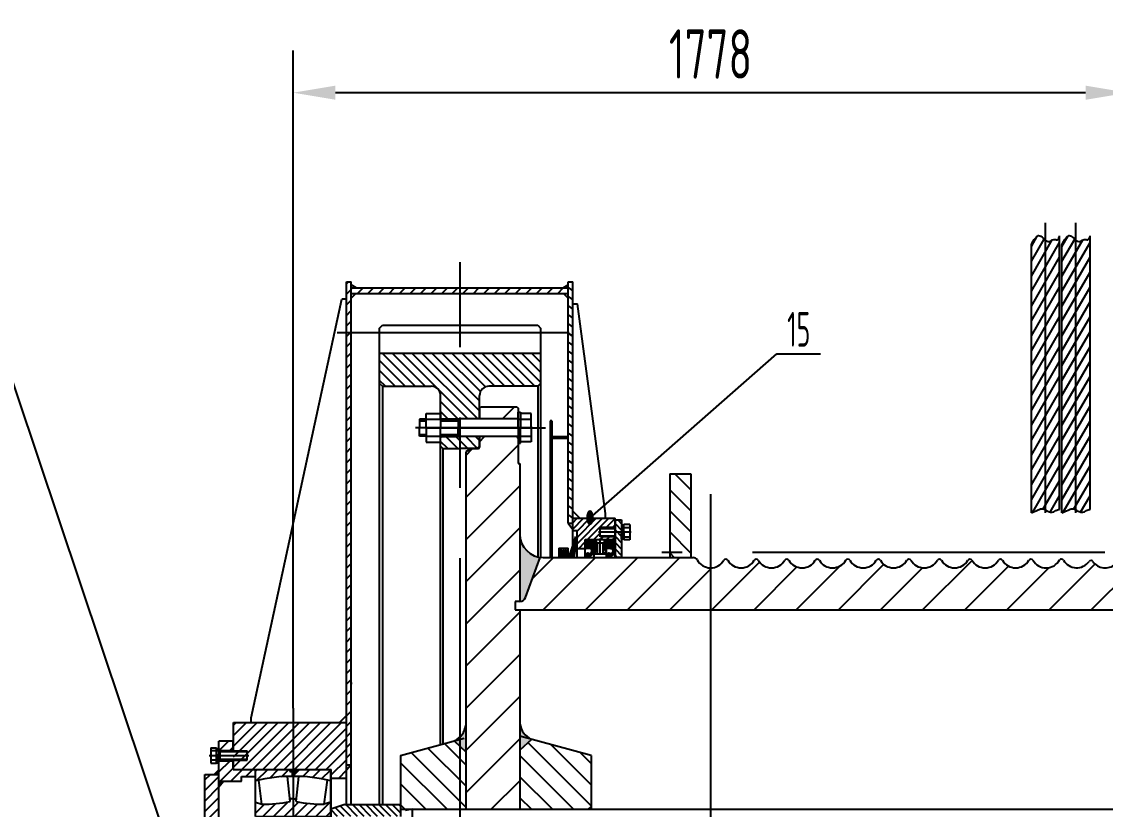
# Model space of a CAD drawing. Header units: millimetres. Extents: x 0 to 12600, y -338 to 8910.
# Drawn here: x 1461 to 3769, y 5500 to 7178 of the extents above; entities that cross this region are included whole.
import ezdxf
from ezdxf.enums import TextEntityAlignment as Align

# ---------------------------------------------------------------- set-up
doc = ezdxf.new("R2010")
doc.units = ezdxf.units.MM
doc.header["$LTSCALE"] = 300
for name, pattern in [('F', [0.75, 0.5, -0.25]), ('G', [2, 1.25, -0.25, 0.25, -0.25]), ('K', [2.5, 1.25, -0.25, 0.25, -0.25, 0.25, -0.25])]:
    doc.linetypes.add(name, pattern=pattern)
for name, color, linetype in [('01', 7, 'Continuous'), ('02', 1, 'Continuous'), ('04', 2, 'F'), ('05', 142, 'G'), ('07', 6, 'K'), ('08', 1, 'Continuous'), ('11', 3, 'Continuous')]:
    doc.layers.add(name, color=color, linetype=linetype)
doc.styles.get("Standard").update_dxf_attribs({"font": 'isocp', "width": 0.707, "bigfont": 'intecad.shx'})
doc.dimstyles.new('INTE', dxfattribs={"dimscale": 30, "dimtxt": 3.5, "dimasz": 3, "dimexe": 3, "dimexo": 0, "dimgap": 1, "dimtad": 1, "dimdec": 1, "dimdsep": 46, "dimtxsty": 'Standard', "dimcen": 0, "dimclrd": 1, "dimclre": 1, "dimclrt": 3, "dimaunit": 1, "dimadec": 0, "dimazin": 0, "dimtfac": 1, "dimtdec": 1, "dimtmove": 0, "dimatfit": 0, "dimfxl": 1, "dimarcsym": 0})

# ---------------------------------------------------------------- blocks, each defined once
blk = doc.blocks.new('*D124')
at = {"layer": '08', "color": 1, "lineweight": -2, "ltscale": 2}
for p, q in [((2039.3, 5715.4), (2039.3, 7116.7)), ((3817.3, 6268.6), (3817.3, 7116.7)), ((3727.3, 7026.7), (2129.3, 7026.7))]:
    blk.add_line(p, q, dxfattribs=at)
at = {"layer": '08', "color": 1, "ltscale": 2}
for points in [[(2129.3, 7041.7), (2129.3, 7011.7), (2039.3, 7026.7)], [(3727.3, 7041.7), (3727.3, 7011.7), (3817.3, 7026.7)]]:
    blk.add_solid(points, dxfattribs=at)
at = {"layer": 'Defpoints', "color": 0, "ltscale": 2}
for p in [(2039.3, 7026.7), (3817.3, 6268.6), (2039.3, 5715.4)]:
    blk.add_point(p, dxfattribs=at)
at = {"layer": '08', "color": 3, "ltscale": 2, "insert": (2928.3, 7109.2), "char_height": 105, "attachment_point": 5}
blk.add_mtext('1778', dxfattribs=at)
blk = doc.blocks.new('*U39')
at = {"layer": '01'}
for p, q in [((-31, 0), (-31, 30.4)), ((-31, 30.4), (0, 30.4)), ((0, 30.4), (0, 0)), ((-31, 18), (0, 18)), ((0, -30.4), (0, 0)), ((-31, 0), (-31, -30.4)), ((-31, -18), (0, -18)), ((-31, -30.4), (0, -30.4))]:
    blk.add_line(p, q, dxfattribs=at)
at = {"layer": '05'}
blk.add_line((-32.1, 0), (1.1, 0), dxfattribs=at)
blk = doc.blocks.new('e')
at = {"layer": '02', "linetype": 'Continuous'}
h = blk.add_hatch(dxfattribs=at)
h.set_pattern_fill('LINE', color=1, scale=5, angle=45, style=0)
h.set_pattern_definition([(45, (-10498.824, 8951.033), (-11.22532, 11.22532), [])])
h.paths.add_polyline_path([(-1.8, 235.4), (-1.8, 243.2), (-1.8, 245.5), (-7.3, 245.5), (-7.3, 250), (-80, 250), (-80, 225.6, -0.059237)])
h.paths.add_polyline_path([(80, 225.6), (80, 250), (7.3, 250), (7.3, 245.5), (1.8, 245.5), (1.8, 243.2), (1.8, 235.4, -0.059237)])
h.paths.add_polyline_path([(80, 150), (80, 180), (66.4, 175.7, -0.045229), (6.4, 181.4), (7.1, 187.5), (0, 187.5), (0, 150)])
h.paths.add_polyline_path([(-66.4, 175.7), (-80, 180), (-80, 150), (0, 150), (0, 187.5), (-7.1, 187.5), (-6.4, 181.4, -0.045229)])
at = {"layer": '01'}
for p, q in [((-80, 150), (-80, 250)), ((-80, 250), (80, 250)), ((-6.4, 181.4), (-12.4, 235.1)), ((-7.3, 250), (-7.3, 245.5)), ((-7.3, 245.5), (-1.8, 245.5)), ((-1.8, 245.5), (-1.8, 243.2)), ((-1.8, 243.2), (-1.8, 235.4)), ((7.3, 245.5), (1.8, 245.5)), ((1.8, 245.5), (1.8, 243.2)), ((1.8, 243.2), (1.8, 235.4)), ((6.4, 181.4), (12.4, 235.1)), ((7.3, 250), (7.3, 245.5)), ((80, 150), (80, 250)), ((-66.4, 175.7), (-73.3, 227.2)), ((66.4, 175.7), (73.3, 227.2)), ((0, 187.5), (-7.1, 187.5)), ((0, 187.5), (7.1, 187.5)), ((-80, 180), (-66.4, 175.7)), ((80, 180), (66.4, 175.7)), ((-80, 150), (80, 150))]:
    blk.add_line(p, q, dxfattribs=at)
for centre, start, end in [((0, -98.5), 90, 103.8651), ((0, -98.5), 76.1349, 90), ((-67.7, 509.5), 270.2241, 280.5827), ((67.7, 509.5), 259.4173, 269.7759)]:
    blk.add_arc(centre, 333.8, start, end, dxfattribs=at)
blk = doc.blocks.new('*U40')
at = {"layer": '01'}
for p, q in [((-15.1, 5), (-15.1, 0)), ((0, 5), (-15.1, 5)), ((-15.1, 0), (0, 0)), ((0, 0), (-2.9, 5)), ((0, 5), (2.9, 0)), ((0, 5), (15.1, 5)), ((15.1, 0), (0, 0)), ((15.1, 5), (15.1, 0))]:
    blk.add_line(p, q, dxfattribs=at)
at = {"layer": '05'}
blk.add_line((0, 7.1), (0, -2.1), dxfattribs=at)
blk = doc.blocks.new('*U34')
at = {"layer": '01'}
for p, q in [((-15.1, 5), (-15.1, 0)), ((0, 5), (-15.1, 5)), ((-15.1, 0), (0, 0)), ((0, 0), (-2.9, 5)), ((0, 5), (2.9, 0)), ((0, 5), (15.1, 5)), ((15.1, 0), (0, 0)), ((15.1, 5), (15.1, 0))]:
    blk.add_line(p, q, dxfattribs=at)
at = {"layer": '05'}
blk.add_line((0, 7.1), (0, -2.1), dxfattribs=at)

msp = doc.modelspace()

# ---------------------------------------------------------------- hatches: boundary and pattern name
at = {"layer": '01', "ltscale": 2}
for points in [[(2522.11, 5942.75, 0.3152988), (2534.32, 5951.3), (2565.47, 6036.89, -0.3757622), (2522.11, 6086.45)], [(1881.31, 5583.83), (1871.31, 5574.45), (1881.31, 5574.45)], [(1891.21, 5559.95), (1881.31, 5559.95), (1881.31, 5547.66)]]:
    msp.add_hatch(color=256, dxfattribs=at).paths.add_polyline_path(points)
h = msp.add_hatch(color=256, dxfattribs=at)
h.paths.add_polyline_path([(2382.51, 5645.66), (2407.11, 5652.25), (2407.11, 5622.57)])
h.paths.add_polyline_path([(2407.11, 5678.96), (2407.11, 5652.25), (2382.51, 5645.66, 0.2509176)])
h = msp.add_hatch(color=256, dxfattribs=at)
h.paths.add_polyline_path([(2546.7, 5649.04), (2522.11, 5625.94), (2522.11, 5655.63)])
h.paths.add_polyline_path([(2546.7, 5649.04), (2522.11, 5655.63), (2522.11, 5682.33, 0.2509176)])
at = {"layer": '02', "ltscale": 2}
h = msp.add_hatch(dxfattribs=at)
h.set_pattern_fill('LINE', color=256, scale=5, angle=60, style=0)
h.set_pattern_definition([(60, (-12654.366, -963.859), (-13.748153, 7.9375), [])])
edge = h.paths.add_edge_path()
edge.add_spline(control_points=[(3611.67, 6131.67), (3616.15, 6133.52), (3622.7, 6136.24), (3630.73, 6140.22), (3637.04, 6140.69), (3640.13, 6138.87), (3641.67, 6137.86)], knot_values=[0, 0, 0, 0, 14.5226183, 21.2681954, 26.9093875, 32.3281652, 32.3281652, 32.3281652, 32.3281652], degree=3, periodic=0)
edge.add_line((3641.67, 6137.86), (3641.67, 6712.76))
edge.add_spline(control_points=[(3641.67, 6712.76), (3637.55, 6716.12), (3625.8, 6729.84), (3617.25, 6713.41), (3611.67, 6702.7)], knot_values=[0, 0, 0, 0, 14.1138874, 40.5830585, 40.5830585, 40.5830585, 40.5830585], degree=3, periodic=0)
edge.add_line((3611.67, 6702.7), (3611.67, 6131.67))
edge = h.paths.add_edge_path()
edge.add_spline(control_points=[(3641.67, 6137.86), (3642.63, 6137.24), (3648.02, 6133.55), (3657.34, 6130.99), (3664.56, 6137.71), (3668.92, 6138.56), (3671.67, 6139.1)], knot_values=[32.3281652, 32.3281652, 32.3281652, 32.3281652, 35.6897345, 51.0735205, 55.8792539, 64.104425, 64.104425, 64.104425, 64.104425], degree=3, periodic=0)
edge.add_line((3671.67, 6139.1), (3671.67, 6722.02))
edge.add_spline(control_points=[(3671.67, 6722.02), (3670.74, 6718.14), (3669.04, 6711.01), (3658.04, 6716.32), (3650.43, 6707.04), (3644.55, 6710.41), (3641.67, 6712.76)], knot_values=[40.5830585, 40.5830585, 40.5830585, 40.5830585, 50.1486533, 58.1716885, 68.3421403, 78.2139977, 78.2139977, 78.2139977, 78.2139977], degree=3, periodic=0)
edge.add_line((3641.67, 6712.76), (3641.67, 6137.86))
h = msp.add_hatch(dxfattribs=at)
h.set_pattern_fill('LINE', color=256, scale=5, angle=60, style=0)
h.set_pattern_definition([(60, (-12589.366, -963.859), (-13.748153, 7.9375), [])])
edge = h.paths.add_edge_path()
edge.add_spline(control_points=[(3676.67, 6131.67), (3681.15, 6133.52), (3687.7, 6136.24), (3695.73, 6140.22), (3702.04, 6140.69), (3705.13, 6138.87), (3706.67, 6137.86)], knot_values=[0, 0, 0, 0, 14.5226183, 21.2681954, 26.9093875, 32.3281652, 32.3281652, 32.3281652, 32.3281652], degree=3, periodic=0)
edge.add_line((3706.67, 6137.86), (3706.67, 6712.76))
edge.add_spline(control_points=[(3706.67, 6712.76), (3702.55, 6716.12), (3690.8, 6729.84), (3682.25, 6713.41), (3676.67, 6702.7)], knot_values=[0, 0, 0, 0, 14.1138874, 40.5830585, 40.5830585, 40.5830585, 40.5830585], degree=3, periodic=0)
edge.add_line((3676.67, 6702.7), (3676.67, 6131.67))
edge = h.paths.add_edge_path()
edge.add_spline(control_points=[(3706.67, 6137.86), (3707.63, 6137.24), (3713.02, 6133.55), (3722.34, 6130.99), (3729.56, 6137.71), (3733.92, 6138.56), (3736.67, 6139.1)], knot_values=[32.3281652, 32.3281652, 32.3281652, 32.3281652, 35.6897345, 51.0735205, 55.8792539, 64.104425, 64.104425, 64.104425, 64.104425], degree=3, periodic=0)
edge.add_line((3736.67, 6139.1), (3736.67, 6722.02))
edge.add_spline(control_points=[(3736.67, 6722.02), (3735.74, 6718.14), (3734.04, 6711.01), (3723.04, 6716.32), (3715.43, 6707.04), (3709.55, 6710.41), (3706.67, 6712.76)], knot_values=[40.5830585, 40.5830585, 40.5830585, 40.5830585, 50.1486533, 58.1716885, 68.3421403, 78.2139977, 78.2139977, 78.2139977, 78.2139977], degree=3, periodic=0)
edge.add_line((3706.67, 6712.76), (3706.67, 6137.86))
h = msp.add_hatch(dxfattribs=at)
h.set_pattern_fill('ANSI31', color=256, scale=5, style=0)
h.set_pattern_definition([(45, (36266.612, 3667.427), (-11.22532, 11.22532), [])])
h.paths.add_polyline_path([(2152.91, 5594.95), (2162.91, 5594.95), (2162.91, 6623.95), (2152.91, 6623.95)])
at = {"layer": '02', "linetype": 'Continuous', "ltscale": 2}
h = msp.add_hatch(dxfattribs=at)
h.set_pattern_fill('LINE', color=1, scale=5, angle=45, style=0)
h.paths.add_polyline_path([(2624.91, 6598.95), (2624.91, 6610.95), (2394.91, 6610.95), (2394.91, 6598.95)])
h.paths.add_polyline_path([(2162.91, 6610.95), (2162.91, 6598.95), (2394.91, 6598.95), (2394.91, 6610.95)])
h = msp.add_hatch(dxfattribs=at)
h.set_pattern_fill('LINE', color=1, scale=5, angle=145, style=0)
h.paths.add_polyline_path([(2624.91, 6109.95), (2634.91, 6109.95), (2634.91, 6623.95), (2624.91, 6623.95)])
h = msp.add_hatch(dxfattribs=at)
h.set_pattern_fill('_USER', color=1, scale=15, angle=135, style=0, pattern_type=0)
h.set_pattern_definition([(135, (-4194.145, 15758.685), (-10.606602, -10.606602), [])])
h.paths.add_polyline_path([(2394.91, 6472.03), (2223.41, 6472.03), (2223.41, 6407.43), (2229.41, 6401.43), (2333.41, 6401.43, -0.4142136), (2353.41, 6381.43), (2353.41, 6333.43), (2354.91, 6331.93), (2394.91, 6331.93)])
h.paths.add_polyline_path([(2456.41, 6401.43), (2560.41, 6401.43), (2566.41, 6407.43), (2566.41, 6472.03), (2394.91, 6472.03), (2394.91, 6331.93), (2434.91, 6331.93), (2436.41, 6333.43), (2436.41, 6381.43, -0.4142136)])
h.paths.add_polyline_path([(2431.41, 6268.43), (2436.41, 6273.43), (2436.41, 6292.43), (2434.91, 6293.93), (2394.91, 6293.93), (2394.91, 6268.43)])
h.paths.add_polyline_path([(2394.91, 6268.43), (2394.91, 6293.93), (2354.91, 6293.93), (2353.41, 6292.43), (2353.41, 6279.95), (2353.41, 6273.43), (2358.41, 6268.43)])
h = msp.add_hatch(dxfattribs=at)
h.set_pattern_fill('LINE', color=1, scale=20, angle=45, style=0)
h.set_pattern_definition([(45, (-4118.145, 3590.12), (-44.9013, 44.9013), [])])
h.paths.add_polyline_path([(2522.11, 6236.95), (2518.61, 6236.95), (2518.61, 6290.95), (2515.61, 6293.95), (2436.41, 6293.95), (2436.41, 6271.4, -0.4142136), (2433.41, 6268.4), (2418.36, 6268.4), (2407.11, 6261.9), (2407.11, 5499.95), (2522.11, 5499.95), (2522.11, 5924.95), (2512.11, 5924.95), (2512.11, 5942.75), (2522.11, 5942.75)])
h.paths.add_polyline_path([(2515.61, 6331.95), (2518.61, 6334.95), (2518.61, 6354.45), (2515.61, 6357.45), (2439.41, 6357.45), (2436.41, 6354.45), (2436.41, 6331.95)])
h = msp.add_hatch(dxfattribs=at)
h.set_pattern_fill('LINE', color=1, scale=20, angle=45, style=0)
h.set_pattern_definition([(45, (-4118.145, 3590.12), (-44.9013, 44.9013), [])])
h.paths.add_polyline_path([(2522.11, 6236.95), (2518.61, 6236.95), (2518.61, 6290.95), (2515.61, 6293.95), (2436.41, 6293.95), (2436.41, 6271.4, -0.4142136), (2433.41, 6268.4), (2418.36, 6268.4), (2407.11, 6261.9), (2407.11, 5499.95), (2522.11, 5499.95), (2522.11, 5924.95), (2512.11, 5924.95), (2512.11, 5942.75), (2522.11, 5942.75)])
h.paths.add_polyline_path([(2515.61, 6331.95), (2518.61, 6334.95), (2518.61, 6354.45), (2515.61, 6357.45), (2439.41, 6357.45), (2436.41, 6354.45), (2436.41, 6331.95)])
h = msp.add_hatch(dxfattribs=at)
h.set_pattern_fill('LINE', color=1, scale=3, angle=45, style=0)
h.paths.add_polyline_path([(2624.91, 6289.95), (2624.91, 6293.45), (2590.41, 6293.45), (2590.41, 6327.95), (2586.91, 6327.95), (2586.91, 6289.95)])
h = msp.add_hatch(dxfattribs=at)
h.set_pattern_fill('LINE', color=1, scale=10, angle=135, style=0)
h.set_pattern_definition([(135, (-577.91, 3942.502), (-22.45064, -22.45064), [])])
h.paths.add_polyline_path([(2841.41, 6036.45), (2886.41, 6036.45), (2886.41, 6214.95), (2841.41, 6214.95)])
h = msp.add_hatch(dxfattribs=at)
h.set_pattern_fill('LINE', color=1, scale=3, angle=45, style=0)
h.paths.add_polyline_path([(2634.91, 6119.95), (2634.91, 6093.75), (2644.41, 6093.75), (2644.41, 6055.7), (2661.61, 6055.7), (2661.61, 6074.6), (2725.11, 6074.6), (2725.11, 6080.45), (2693.61, 6080.45), (2693.61, 6100.45), (2725.11, 6100.45), (2725.11, 6119.95)])
at = {"layer": '02', "ltscale": 2}
h = msp.add_hatch(color=256, dxfattribs=at)
h.paths.add_polyline_path([(2725.61, 6116.41), (2725.11, 6116.41), (2725.11, 6090.45), (2725.61, 6090.45)])
h.paths.add_polyline_path([(2725.61, 6090.45), (2725.11, 6090.45), (2725.11, 6074.6), (2725.61, 6074.6)])
h = msp.add_hatch(dxfattribs=at)
h.set_pattern_fill('LINE', color=256, scale=3, angle=135, style=0)
h.set_pattern_definition([(135, (-577.909, 3942.502), (-6.735192, -6.735192), [])])
h.paths.add_polyline_path([(2738.61, 6090.45), (2725.61, 6090.45), (2725.61, 6074.6), (2725.61, 6036.45), (2738.61, 6036.45)])
h.paths.add_polyline_path([(2738.61, 6116.41), (2725.61, 6116.41), (2725.61, 6090.45), (2738.61, 6090.45)])
at = {"layer": '02', "linetype": 'Continuous', "ltscale": 2}
h = msp.add_hatch(dxfattribs=at)
h.set_pattern_fill('LINE', color=1, angle=45, style=0)
h.set_pattern_definition([(45, (-4194.1447, 15758.6854), (-2.245064, 2.245064), [])])
h.paths.add_polyline_path([(2624.91, 6056.45), (2621.5, 6056.45), (2621.5, 6054.37), (2609.39, 6054.37), (2609.39, 6056.45), (2604.91, 6056.45), (2604.91, 6036.45), (2634.91, 6036.45), (2634.91, 6061.32), (2629.04, 6044.6), (2624.91, 6044.6)])
h.paths.add_polyline_path([(2644.41, 6078.98), (2641.76, 6080.88), (2634.91, 6061.32), (2634.91, 6036.45), (2636.86, 6036.45)])
h = msp.add_hatch(dxfattribs=at)
h.set_pattern_fill('NET3', color=1, scale=2, angle=90, style=0)
h.set_pattern_definition([(90, (-8956.3756, -3827.802), (-6.35, 4e-16), []), (150, (-8956.3756, -3827.802), (-3.175, -5.4992613), []), (210, (-8956.3756, -3827.802), (3.175, -5.4992613), [])])
h.paths.add_polyline_path([(2672.38, 6045.84), (2669.33, 6044.89, -0.0488021), (2669.37, 6044.44, -0.813615), (2664.96, 6043.53), (2663.07, 6042.94), (2664.97, 6036.63), (2668.08, 6036.63), (2680.61, 6045.96), (2680.61, 6074.6), (2661.61, 6074.6), (2661.61, 6055.61), (2670.89, 6055.61, -0.8592006)])
h.paths.add_polyline_path([(2706.61, 6055.61), (2715.89, 6055.61, -0.8592006), (2717.38, 6045.84), (2714.33, 6044.89, -0.0488021), (2714.37, 6044.44, -0.813615), (2709.96, 6043.53), (2708.07, 6042.94), (2709.97, 6036.63), (2713.08, 6036.63), (2725.61, 6045.96), (2725.61, 6074.6), (2706.61, 6074.6)])
h = msp.add_hatch(dxfattribs=at)
h.set_pattern_fill('ANSI31', color=1, angle=90, style=0)
h.set_pattern_definition([(135, (-8956.3756, -3827.8017), (-2.245064, -2.245064), [])])
h.paths.add_polyline_path([(2687.56, 6067.92), (2686.81, 6067.92, -0.4142136), (2684.81, 6069.92), (2684.81, 6074.6), (2680.61, 6074.6), (2680.61, 6044.6), (2684.81, 6044.6), (2684.81, 6048.71, -0.4142136), (2686.81, 6050.71), (2687.56, 6050.71)])
h.paths.add_polyline_path([(2706.61, 6074.6), (2702.4, 6074.6), (2702.4, 6069.92, -0.4142136), (2700.4, 6067.92), (2699.65, 6067.92), (2699.65, 6050.71), (2700.4, 6050.71, -0.4142136), (2702.4, 6048.71), (2702.4, 6044.6), (2706.61, 6044.6)])
h = msp.add_hatch(dxfattribs=at)
h.set_pattern_fill('LINE', color=1, scale=20, angle=45, style=0)
h.set_pattern_definition([(45, (-577.91, 3942.5), (-44.9013, 44.9013), [])])
h.paths.add_polyline_path([(3742.82, 6027.99, 0.5128634), (3734.7, 6027.99, -0.5445769), (3680.17, 6030.69, 0.6242547), (3671.11, 6030.12, -0.570851), (3615.14, 6030.74, 0.5782066), (3606.47, 6030.74, -0.5782066), (3550.14, 6030.74, 0.5782066), (3541.47, 6030.74, -0.5782066), (3485.14, 6030.74, 0.5782066), (3476.47, 6030.74, -0.5782066), (3420.14, 6030.74, 0.5782066), (3411.47, 6030.74, -0.5782066), (3355.14, 6030.74, 0.5782066), (3346.47, 6030.74, -0.5782066), (3290.14, 6030.74, 0.5782066), (3281.47, 6030.74, -0.5782066), (3225.14, 6030.74, 0.5782066), (3216.47, 6030.74, -0.5782066), (3160.14, 6030.74, 0.5782066), (3151.47, 6030.74, -0.5782066), (3095.14, 6030.74, 0.5782066), (3086.47, 6030.74, -0.5782066), (3030.14, 6030.74, 0.5782066), (3021.47, 6030.74, -0.5782066), (2965.14, 6030.74, 0.5782066), (2956.47, 6030.74, -0.584554), (2899.84, 6031.27, 0.2733853), (2891.08, 6036.45), (2565.31, 6036.45), (2534.32, 5951.3, -0.3152988), (2522.11, 5942.75), (2512.11, 5942.75), (2512.11, 5924.95), (4631.41, 5924.95), (4631.41, 5932.45), (4807.91, 5932.45), (4807.91, 6036.45), (4743.54, 6036.45, 0.2733853), (4734.78, 6031.27, -0.584554), (4678.14, 6030.74, 0.5782066), (4669.47, 6030.74, -0.5782066), (4613.14, 6030.74, 0.5782066), (4604.47, 6030.74, -0.5782066), (4548.14, 6030.74, 0.5782066), (4539.47, 6030.74, -0.5782066), (4483.14, 6030.74, 0.5782066), (4474.47, 6030.74, -0.5782066), (4418.14, 6030.74, 0.5782066), (4409.47, 6030.74, -0.5782066), (4353.14, 6030.74, 0.5782066), (4344.47, 6030.74, -0.5782066), (4288.14, 6030.74, 0.5782066), (4279.47, 6030.74, -0.5782066), (4223.14, 6030.74, 0.5782066), (4214.47, 6030.74, -0.5782066), (4158.14, 6030.74, 0.5782066), (4149.47, 6030.74, -0.5782066), (4093.14, 6030.74, 0.5782066), (4084.47, 6030.74, -0.5782066), (4028.14, 6030.74, 0.5782066), (4019.47, 6030.74, -0.570851), (3963.51, 6030.12, 0.6242547), (3954.45, 6030.69, -0.5445769), (3899.91, 6027.99, 0.5128634), (3891.79, 6027.99, -0.435777), (3844.56, 6022.01, 0.3628105), (3838.15, 6022.01, -0.1757989), (3817.31, 6014.45, -0.1757989), (3796.47, 6022.01, 0.3628105), (3790.05, 6022.01, -0.435777)])
h = msp.add_hatch(dxfattribs=at)
h.set_pattern_fill('ANSI31', color=1, scale=5, style=0)
h.set_pattern_definition([(45, (35911.119, 3667.427), (-11.22532, 11.22532), [])])
h.paths.add_polyline_path([(2120.31, 5584.95), (2120.31, 5566.7), (2152.91, 5566.7), (2152.91, 5684.95), (1937.91, 5684.95), (1937.91, 5584.95)])
h.paths.add_polyline_path([(1937.91, 5684.95), (1912.31, 5684.95), (1912.31, 5584.95), (1937.91, 5584.95)])
h = msp.add_hatch(dxfattribs=at)
h.set_pattern_fill('LINE', color=1, scale=5, angle=45, style=0)
h.set_pattern_definition([(45, (-4194.145, 15758.685), (-11.22532, 11.22532), [])])
h.paths.add_polyline_path([(1881.31, 5559.95), (1912.31, 5559.95), (1912.31, 5584.95), (1911.31, 5584.95), (1911.31, 5603.45), (1881.31, 5603.45), (1881.31, 5599.35)])
h.paths.add_polyline_path([(1912.31, 5584.95), (1912.31, 5559.95), (1929.31, 5559.95), (1929.31, 5569.95), (1959.31, 5569.95), (1959.31, 5584.95)])
h.paths.add_polyline_path([(1881.31, 5644.95), (1881.31, 5625.45), (1911.31, 5625.45), (1911.31, 5644.95)])
at = {"layer": '02', "ltscale": 2}
h = msp.add_hatch(dxfattribs=at)
h.set_pattern_fill('LINE', color=256, scale=10, angle=135, style=0)
h.set_pattern_definition([(135, (551.24, 1523.514), (-22.45064, -22.45064), [])])
h.paths.add_polyline_path([(2394.91, 5634.02), (2382.51, 5645.66), (2267.91, 5614.95), (2267.91, 5499.95), (2394.91, 5499.95)])
h.paths.add_polyline_path([(2407.11, 5622.57), (2394.91, 5634.02), (2394.91, 5499.95), (2407.11, 5499.95)])
h.paths.add_polyline_path([(2673.91, 5614.95), (2546.7, 5649.04), (2522.11, 5625.94), (2522.11, 5499.95), (2667.91, 5499.95), (2673.91, 5505.95)])
h = msp.add_hatch(dxfattribs=at)
h.set_pattern_fill('LINE', color=256, scale=5, angle=45, style=0)
h.set_pattern_definition([(45, (551.24, 1523.514), (-11.22532, 11.22532), [])])
h.paths.add_polyline_path([(1881.31, 5295.95), (1869.67, 5295.95), (1868.31, 5293.95), (1866.31, 5293.95), (1866.31, 5293.45), (1851.31, 5293.45), (1851.31, 5210.45), (1866.31, 5210.45), (1866.31, 5209.95), (1868.31, 5209.95), (1869.67, 5207.95), (1881.31, 5207.95)])
h.paths.add_polyline_path([(1881.31, 5461.95), (1869.67, 5461.95), (1868.31, 5459.95), (1866.31, 5459.95), (1866.31, 5459.45), (1851.31, 5459.45), (1851.31, 5376.45), (1866.31, 5376.45), (1866.31, 5375.95), (1868.31, 5375.95), (1869.67, 5373.95), (1881.31, 5373.95)])
h.paths.add_polyline_path([(1881.31, 5574.45), (1851.31, 5574.45), (1851.31, 5464.45), (1866.31, 5464.45), (1866.31, 5463.95), (1868.31, 5463.95), (1869.67, 5461.95), (1881.31, 5461.95)])
h.paths.add_polyline_path([(1881.31, 5373.95), (1869.67, 5373.95), (1868.31, 5371.95), (1866.31, 5371.95), (1866.31, 5371.45), (1851.31, 5371.45), (1851.31, 5362.45), (1873.31, 5362.45), (1873.31, 5349.95), (1881.31, 5349.95)])
h.paths.add_polyline_path([(1881.31, 5319.95), (1873.31, 5319.95), (1873.31, 5307.45), (1851.31, 5307.45), (1851.31, 5298.45), (1866.31, 5298.45), (1866.31, 5297.95), (1868.31, 5297.95), (1869.67, 5295.95), (1881.31, 5295.95)])
h.paths.add_polyline_path([(1881.31, 5207.95), (1869.67, 5207.95), (1868.31, 5205.95), (1866.31, 5205.95), (1866.31, 5205.45), (1851.31, 5205.45), (1851.31, 5146.57), (1864.31, 5143.02), (1864.31, 5141.95), (1881.31, 5141.95)])
h.paths.add_polyline_path([(1881.31, 5127.95), (1864.31, 5127.95), (1864.31, 5126.89), (1851.31, 5123.33), (1851.31, 5095.45), (1881.31, 5095.45)])
at = {"layer": '02', "linetype": 'Continuous', "ltscale": 2}
h = msp.add_hatch(dxfattribs=at)
h.set_pattern_fill('_USER', color=1, scale=10, angle=135, style=0, pattern_type=0)
h.set_pattern_definition([(135, (-4194.145, 15758.685), (-7.071068, -7.071068), [])])
h.paths.add_polyline_path([(2152.91, 5509.95), (2149.31, 5509.95), (2120.31, 5500.28), (2120.31, 5484.95), (2152.91, 5484.95)])
h.paths.add_polyline_path([(2152.91, 5484.95), (2162.91, 5484.95), (2162.91, 5509.95), (2152.91, 5509.95)])
h.paths.add_polyline_path([(2162.91, 5509.95), (2162.91, 5484.95), (2267.91, 5484.95), (2267.91, 5509.95)])

# ---------------------------------------------------------------- linework, layer by layer
at = {"layer": '01', "color": 7, "linetype": 'Continuous', "ltscale": 2}
for p, q in [((3671.67, 6139.1), (3671.67, 6722.02)), ((3736.67, 6139.1), (3736.67, 6722.02)), ((3611.67, 6131.67), (3611.67, 6702.7)), ((3676.67, 6131.67), (3676.67, 6702.7)), ((2152.91, 6623.95), (2162.91, 6623.95)), ((2624.91, 6623.95), (2634.91, 6623.95)), ((2634.91, 6061.32), (2634.91, 6623.95)), ((1949.91, 5694.95), (2142.91, 6586.95)), ((2152.91, 6586.95), (2142.91, 6586.95)), ((2634.91, 6576.95), (2644.91, 6576.95)), ((2704.91, 6129.95), (2644.91, 6576.95)), ((2223.41, 6472.03), (2566.41, 6472.03)), ((2223.41, 6407.43), (2229.41, 6401.43)), ((2229.41, 6401.43), (2333.41, 6401.43)), ((2560.41, 6401.43), (2456.41, 6401.43)), ((2566.41, 6407.43), (2560.41, 6401.43)), ((2436.41, 6354.45), (2439.41, 6357.45)), ((2436.41, 6354.45), (2439.41, 6357.45)), ((2436.41, 6354.45), (2436.41, 6331.95)), ((2436.41, 6354.45), (2436.41, 6331.95)), ((2439.41, 6357.45), (2515.61, 6357.45)), ((2439.41, 6357.45), (2515.61, 6357.45)), ((2515.61, 6357.45), (2518.61, 6354.45)), ((2515.61, 6357.45), (2518.61, 6354.45)), ((2518.61, 6354.45), (2518.61, 6236.95)), ((2354.91, 6331.93), (2394.91, 6331.93)), ((2434.91, 6331.93), (2394.91, 6331.93)), ((2518.61, 6331.95), (2434.91, 6331.93)), ((2515.61, 6331.95), (2436.41, 6331.95)), ((2586.91, 6327.95), (2586.91, 6036.45)), ((2590.41, 6327.95), (2586.91, 6327.95)), ((2590.41, 6327.95), (2590.41, 6293.45)), ((2354.91, 6293.93), (2394.91, 6293.93)), ((2434.91, 6293.93), (2394.91, 6293.93)), ((2518.61, 6293.95), (2434.91, 6293.93)), ((2436.41, 6293.95), (2436.41, 6271.4)), ((2436.41, 6293.95), (2436.41, 6271.4)), ((2515.61, 6293.95), (2436.41, 6293.95)), ((2624.91, 6289.95), (2586.91, 6289.95)), ((2624.91, 6293.45), (2590.41, 6293.45)), ((2590.41, 6289.95), (2590.41, 6036.45)), ((2358.41, 6268.43), (2358.41, 5639.2)), ((2358.41, 6268.43), (2394.91, 6268.43)), ((2431.41, 6268.43), (2394.91, 6268.43)), ((2407.11, 6261.9), (2407.11, 5499.95)), ((2418.36, 6268.4), (2433.41, 6268.4)), ((2418.36, 6268.4), (2433.41, 6268.4)), ((2518.61, 6236.95), (2522.11, 6236.95)), ((2522.11, 6236.95), (2522.11, 5942.75)), ((2841.41, 6214.95), (2886.41, 6214.95)), ((2841.41, 6214.95), (2841.41, 6036.45)), ((2649.91, 6119.95), (2634.91, 6134.95)), ((2704.91, 6119.95), (2704.91, 6129.95)), ((2634.91, 6093.75), (2644.41, 6093.75)), ((2644.41, 6036.45), (2644.41, 6093.75)), ((2725.11, 6116.41), (2738.61, 6116.41)), ((2738.61, 6116.41), (2738.61, 6036.45)), ((2680.61, 6036.63), (2680.61, 6074.6)), ((2684.81, 6069.92), (2684.81, 6074.6)), ((2702.4, 6069.92), (2702.4, 6074.6)), ((2706.61, 6036.63), (2706.61, 6074.6)), ((2670.89, 6055.61), (2661.61, 6055.61)), ((2686.81, 6067.92), (2700.4, 6067.92)), ((2687.56, 6044.6), (2687.56, 6067.92)), ((2699.65, 6044.6), (2699.65, 6067.92)), ((2715.89, 6055.61), (2706.61, 6055.61)), ((2534.32, 5951.3), (2565.38, 6036.63)), ((2572.11, 6036.45), (2891.08, 6036.45)), ((2663.07, 6042.94), (2664.96, 6043.53)), ((2664.97, 6036.63), (2663.07, 6042.94)), ((2668.08, 6036.63), (2680.61, 6045.96)), ((2669.33, 6044.89), (2672.38, 6045.84)), ((2680.61, 6044.6), (2706.61, 6044.6)), ((2708.07, 6042.94), (2709.96, 6043.53)), ((2709.97, 6036.63), (2708.07, 6042.94)), ((2713.08, 6036.63), (2725.61, 6045.96)), ((2714.33, 6044.89), (2717.38, 6045.84)), ((2725.61, 6037.45), (2738.61, 6037.45)), ((2512.11, 5942.75), (2512.11, 5924.95)), ((2512.11, 5924.95), (4631.41, 5924.95)), ((2522.11, 5924.95), (2522.11, 5499.95)), ((1912.31, 5624.45), (1912.31, 5684.95)), ((1949.91, 5684.95), (1949.91, 5694.95)), ((2137.91, 5684.95), (2152.91, 5699.95)), ((2673.91, 5614.95), (2522.11, 5655.63)), ((1912.31, 5644.95), (1881.31, 5644.95)), ((1911.31, 5624.45), (1911.31, 5644.95)), ((2267.91, 5614.95), (2403.41, 5651.26)), ((2382.51, 5645.66), (2407.11, 5622.57)), ((2546.7, 5649.04), (2522.11, 5625.94)), ((1911.31, 5584.95), (1911.31, 5604.45)), ((1912.31, 5584.95), (1912.31, 5604.45)), ((1851.31, 5574.45), (1881.31, 5574.45)), ((1851.31, 5349.95), (1851.31, 5574.45)), ((1929.31, 5569.95), (1959.31, 5569.95)), ((1881.31, 5559.95), (1929.31, 5559.95)), ((2149.31, 5509.95), (2267.91, 5509.95))]:
    msp.add_line(p, q, dxfattribs=at)
at = {"layer": '01', "ltscale": 2}
for p, q in [((2152.91, 5509.95), (2152.91, 6623.95)), ((2162.91, 5509.95), (2162.91, 6623.95)), ((2173.49, 6610.95), (2162.91, 6617.3)), ((2162.91, 6610.95), (2624.91, 6610.95)), ((2614.32, 6610.95), (2624.91, 6617.3)), ((2624.91, 6109.95), (2624.91, 6623.95)), ((2162.91, 6598.95), (2624.91, 6598.95)), ((2172.56, 6598.95), (2162.91, 6588.99)), ((2615.25, 6598.95), (2624.91, 6588.99)), ((2223.41, 6525.33), (2229.41, 6531.33)), ((2223.41, 5509.95), (2223.41, 6525.33)), ((2229.41, 6531.33), (2560.41, 6531.33)), ((2560.41, 6531.33), (2566.41, 6525.33)), ((2566.41, 6525.33), (2566.41, 6036.45)), ((2229.41, 6401.43), (2229.41, 5509.95)), ((2560.41, 6401.43), (2560.41, 6036.45)), ((2353.41, 6330.95), (2353.41, 6381.43)), ((2436.41, 6331.95), (2436.41, 6381.43)), ((2308.61, 6330.95), (2308.61, 6312.95)), ((2322.41, 6330.95), (2308.61, 6330.95)), ((2354.91, 6331.93), (2353.41, 6333.43)), ((2390.61, 6330.95), (2353.41, 6330.95)), ((2354.91, 6331.93), (2354.91, 6330.95)), ((2390.61, 6331.93), (2390.61, 6312.95)), ((2434.91, 6331.93), (2436.41, 6333.43)), ((2515.61, 6331.95), (2518.61, 6334.95)), ((2515.61, 6331.95), (2518.61, 6334.95)), ((2518.61, 6312.95), (2518.61, 6345.95)), ((2518.61, 6345.95), (2523.61, 6345.95)), ((2523.61, 6345.95), (2523.61, 6312.95)), ((2523.61, 6343.35), (2523.61, 6312.95)), ((2546.11, 6343.35), (2523.61, 6343.35)), ((2523.61, 6330.95), (2546.11, 6330.95)), ((2546.11, 6312.95), (2546.11, 6343.35)), ((2308.61, 6294.95), (2308.61, 6312.95)), ((2390.61, 6293.93), (2390.61, 6312.95)), ((2518.61, 6312.95), (2518.61, 6279.95)), ((2523.61, 6279.95), (2523.61, 6312.95)), ((2523.61, 6282.56), (2523.61, 6312.95)), ((2546.11, 6312.95), (2546.11, 6282.56)), ((2322.41, 6294.95), (2308.61, 6294.95)), ((2353.41, 5637.86), (2353.41, 6294.95)), ((2390.61, 6294.95), (2353.41, 6294.95)), ((2353.41, 6292.43), (2354.91, 6293.93)), ((2354.91, 6294.95), (2354.91, 6293.93)), ((2436.41, 6292.43), (2434.91, 6293.93)), ((2436.41, 6271.4), (2436.41, 6293.95)), ((2515.61, 6293.95), (2518.61, 6290.95)), ((2515.61, 6293.95), (2518.61, 6290.95)), ((2518.61, 6279.95), (2523.61, 6279.95)), ((2523.61, 6294.95), (2546.11, 6294.95)), ((2546.11, 6282.56), (2523.61, 6282.56)), ((2358.41, 6268.43), (2353.41, 6273.43)), ((2418.36, 6268.4), (2407.11, 6261.9)), ((2418.36, 6268.4), (2407.11, 6261.9)), ((2431.41, 6268.43), (2436.41, 6273.43)), ((2886.41, 6214.95), (2886.41, 6036.45)), ((2634.91, 6119.95), (2725.11, 6119.95)), ((2725.11, 6036.45), (2725.11, 6119.95)), ((2624.91, 6109.95), (2634.91, 6109.95)), ((2624.91, 6109.95), (2634.91, 6096.29)), ((2693.61, 6080.45), (2693.61, 6100.45)), ((2725.11, 6100.45), (2693.61, 6100.45)), ((2725.61, 6036.45), (2725.61, 6116.41)), ((2756.11, 6106.93), (2743.61, 6106.93)), ((2743.61, 6073.98), (2743.61, 6106.93)), ((2743.61, 6100.45), (2756.11, 6100.45)), ((2756.11, 6106.93), (2756.11, 6073.98)), ((2629.04, 6044.6), (2641.76, 6080.88)), ((2644.41, 6078.98), (2636.86, 6036.45)), ((2641.76, 6080.88), (2644.41, 6078.98)), ((2661.61, 6036.45), (2661.61, 6074.6)), ((2661.61, 6074.6), (2725.61, 6074.6)), ((2725.11, 6080.45), (2693.61, 6080.45)), ((2743.61, 6080.45), (2756.11, 6080.45)), ((2756.11, 6073.98), (2743.61, 6073.98)), ((2604.91, 6056.45), (2604.91, 6036.45)), ((2604.91, 6056.45), (2624.91, 6056.45)), ((2624.91, 6044.6), (2624.91, 6056.45)), ((2644.41, 6055.7), (2661.61, 6055.7)), ((2624.91, 6044.6), (2629.04, 6044.6)), ((2522.11, 5942.75), (2512.11, 5942.75)), ((1912.31, 5684.95), (2152.91, 5684.95)), ((1881.31, 5349.95), (1881.31, 5644.95)), ((1863.81, 5630.93), (1863.81, 5597.98)), ((1863.81, 5630.93), (1876.31, 5630.93)), ((1876.31, 5624.45), (1863.81, 5624.45)), ((1876.31, 5597.98), (1876.31, 5630.93)), ((1876.31, 5625.45), (1912.31, 5625.45)), ((1881.31, 5624.45), (1941.31, 5624.45)), ((1883.81, 5604.45), (1883.81, 5624.45)), ((1941.31, 5604.45), (1941.31, 5624.45)), ((2267.91, 5614.95), (2267.91, 5484.95)), ((2673.91, 5614.95), (2673.91, 5499.95)), ((1876.31, 5604.45), (1863.81, 5604.45)), ((1863.81, 5597.98), (1876.31, 5597.98)), ((1876.31, 5603.45), (1912.31, 5603.45)), ((1881.31, 5604.45), (1941.31, 5604.45)), ((1871.31, 5574.45), (1881.31, 5583.83)), ((1911.31, 5584.95), (2120.31, 5584.95)), ((1929.31, 5559.95), (1929.31, 5569.95)), ((2120.31, 5084.95), (2120.31, 5584.95)), ((2120.31, 5566.7), (2152.91, 5566.7)), ((1881.31, 5547.66), (1891.21, 5559.95)), ((2149.31, 5509.95), (2119.31, 5499.95)), ((2267.91, 5499.95), (4445.47, 5499.95)), ((2292.91, 5499.95), (2277.91, 5497.31)), ((2292.91, 5499.95), (2292.91, 5334.93)), ((2667.91, 5499.95), (2673.91, 5505.95))]:
    msp.add_line(p, q, dxfattribs=at)
at = {"layer": '01', "color": 7, "linetype": 'Continuous', "ltscale": 2}
for centre, radius in [((2667.07, 6044.44), 2.3), ((2667.07, 6044.44), 1.32), ((2712.07, 6044.44), 2.3), ((2712.07, 6044.44), 1.32)]:
    msp.add_circle(centre, radius, dxfattribs=at)
for centre, radius, start, end in [((2333.41, 6381.43), 20, 0, 90), ((2456.41, 6381.43), 20, 90, 180), ((2433.41, 6271.4), 3, 270, 0), ((2433.41, 6271.4), 3, 270, 0), ((2572.11, 6086.45), 50, 180, 270), ((2670.89, 6050.61), 5, 287.32324, 90), ((2686.81, 6069.92), 2, 180, 270), ((2700.4, 6069.92), 2, 270, 0), ((2715.89, 6050.61), 5, 287.32324, 90), ((2891.08, 6026.45), 10, 28.83919, 90), ((2928.31, 6046.95), 32.5, 208.83919, 330.07357), ((2960.81, 6028.24), 5, 29.92643, 150.07357), ((2993.31, 6046.95), 32.5, 209.92643, 330.07357), ((3025.81, 6028.24), 5, 29.92643, 150.07357), ((3058.31, 6046.95), 32.5, 209.92643, 330.07357), ((3090.81, 6028.24), 5, 29.92643, 150.07357), ((3123.31, 6046.95), 32.5, 209.92643, 330.07357), ((3155.81, 6028.24), 5, 29.92643, 150.07357), ((3188.31, 6046.95), 32.5, 209.92643, 330.07357), ((3220.81, 6028.24), 5, 29.92643, 150.07357), ((3253.31, 6046.95), 32.5, 209.92643, 330.07357), ((3285.81, 6028.24), 5, 29.92643, 150.07357), ((3318.31, 6046.95), 32.5, 209.92643, 330.07357), ((3350.81, 6028.24), 5, 29.92643, 150.07357), ((3383.31, 6046.95), 32.5, 209.92643, 330.07357), ((3415.81, 6028.24), 5, 29.92643, 150.07357), ((3448.31, 6046.95), 32.5, 209.92643, 330.07357), ((3480.81, 6028.24), 5, 29.92643, 150.07357), ((3513.31, 6046.95), 32.5, 209.92643, 330.07357), ((3545.81, 6028.24), 5, 29.92643, 150.07357), ((3578.31, 6046.95), 32.5, 209.92643, 330.07357), ((3610.81, 6028.24), 5, 29.92643, 150.07357), ((3643.31, 6046.95), 32.5, 209.92643, 331.16081), ((3675.78, 6028.19), 5.05, 30.26121, 142.38658), ((3708.31, 6046.95), 32.5, 209.92643, 324.30326), ((3738.76, 6025.07), 5, 35.69674, 144.30326), ((3769.22, 6046.95), 32.5, 215.69674, 309.8826), ((2522.11, 5955.75), 13, 270, 340), ((2363.72, 5685.27), 43.84, 295.382, 351.72485), ((2565.49, 5688.64), 43.84, 188.27515, 244.618)]:
    msp.add_arc(centre, radius, start, end, dxfattribs=at)
at = {"layer": '02', "ltscale": 2}
for p, q in [((1772.31, 5426.02), (1285.19, 6878.41)), ((2671.53, 6119.95), (3069.68, 6470.49)), ((3069.68, 6470.49), (3162.68, 6470.49)), ((2308.61, 6327.35), (2322.41, 6327.35)), ((2353.41, 6327.35), (2390.61, 6327.35)), ((2308.61, 6298.55), (2322.41, 6298.55)), ((2353.41, 6298.55), (2390.61, 6298.55)), ((2693.61, 6098.45), (2725.11, 6098.45)), ((2693.61, 6082.45), (2725.11, 6082.45)), ((2162.91, 5770.45), (2162.91, 5766.95)), ((1941.31, 5622.45), (1883.81, 5622.45)), ((1941.31, 5606.45), (1883.81, 5606.45))]:
    msp.add_line(p, q, dxfattribs=at)
at = {"layer": '02', "color": 1, "linetype": 'Continuous', "ltscale": 2}
for p, q in [((2162.91, 5594.95), (2152.91, 5583.6)), ((2152.91, 5594.95), (2162.91, 5594.95))]:
    msp.add_line(p, q, dxfattribs=at)
at = {"layer": '02', "ltscale": 2}
for points in [[(3611.67, 6702.7), (3629.76, 6722.02), (3650.23, 6709.51), (3659.33, 6714.06), (3667.33, 6713.49), (3671.67, 6722.02)], [(3676.67, 6702.7), (3694.76, 6722.02), (3715.23, 6709.51), (3724.33, 6714.06), (3732.33, 6713.49), (3736.67, 6722.02)], [(3611.67, 6131.67), (3625, 6137.43), (3631.26, 6139.93), (3636.9, 6140.14), (3644.63, 6135.97), (3659.87, 6133.88), (3663.84, 6136.6), (3671.67, 6139.1)], [(3676.67, 6131.67), (3690, 6137.43), (3696.26, 6139.93), (3701.9, 6140.14), (3709.63, 6135.97), (3724.87, 6133.88), (3728.84, 6136.6), (3736.67, 6139.1)]]:
    msp.add_spline(points, degree=3, dxfattribs=at)
at = {"layer": '04', "color": 2, "linetype": 'F', "ltscale": 2}
for p, q in [((2518.61, 6331.45), (2523.61, 6331.45)), ((2518.61, 6294.45), (2523.61, 6294.45))]:
    msp.add_line(p, q, dxfattribs=at)
at = {"layer": '05', "ltscale": 2}
for p, q in [((3641.67, 6131.67), (3641.67, 6749.67)), ((3706.67, 6131.67), (3706.67, 6749.67)), ((2132.91, 6515.93), (2627.02, 6515.93)), ((2549.17, 6312.95), (2300.06, 6312.95)), ((2327.34, 6312.93), (2411.34, 6312.93)), ((2345.91, 6312.95), (2577.1, 6312.95)), ((2345.91, 6312.95), (2577.1, 6312.95)), ((2346.35, 6312.95), (2355.22, 6312.95)), ((2462.47, 6312.93), (2378.47, 6312.93)), ((2516.55, 6312.95), (2525.42, 6312.95)), ((2759.17, 6090.45), (2690.06, 6090.45)), ((2039.31, 5715.39), (2039.31, 4929.76)), ((1860.74, 5614.45), (1944.86, 5614.45))]:
    msp.add_line(p, q, dxfattribs=at)
at = {"layer": '05', "color": 4, "linetype": 'G', "ltscale": 2}
for p, q in [((2394.91, 4084.95), (2394.91, 6665.47)), ((2928.31, 6171.24), (2928.31, 4523.18)), ((2693.61, 6044.6), (2693.61, 6077.08)), ((4968.01, 6046.95), (2824.52, 6046.95))]:
    msp.add_line(p, q, dxfattribs=at)
at = {"layer": '07', "color": 6, "linetype": 'K', "ltscale": 2}
for p, q in [((2661.61, 6074.6), (2725.11, 6074.6)), ((2644.41, 6055.7), (2661.61, 6055.7))]:
    msp.add_line(p, q, dxfattribs=at)

# ---------------------------------------------------------------- block references
at = {"layer": '01', "ltscale": 2}
for name, p in [('*U39', (2353.41, 6312.93)), ('e', (2039.31, 5334.95))]:
    msp.add_blockref(name, p, dxfattribs=at)
for name, p, rotation in [('*U34', (2738.61, 6090.45), 270), ('*U40', (1881.31, 5614.45), 90)]:
    msp.add_blockref(name, p, dxfattribs=dict(at, rotation=rotation))

# ---------------------------------------------------------------- texts
at = {"layer": '02', "ltscale": 2, "width": 0.605172}
msp.add_text('●', height=30, dxfattribs=at).set_placement((2662.53, 6104.95), (2680.53, 6104.95), align=Align.FIT)
at = {"layer": '11', "ltscale": 2, "width": 0.609833}
msp.add_text('15', height=74.246, dxfattribs=at).set_placement((3091.47, 6485.49), (3140.89, 6485.49), align=Align.FIT)

# ---------------------------------------------------------------- dimensions: what is measured, and where the dimension line sits
at = {"layer": '08', "ltscale": 2}
dim = msp.add_linear_dim(base=(2039.31, 7026.67), p1=(3817.31, 6268.63), p2=(2039.31, 5715.39), dimstyle='INTE', dxfattribs=at)
dim.commit()
dim.dimension.update_dxf_attribs({"geometry": '*D124', "text_midpoint": (2928.31, 7109.17)})

doc.saveas('drawing.dxf')
